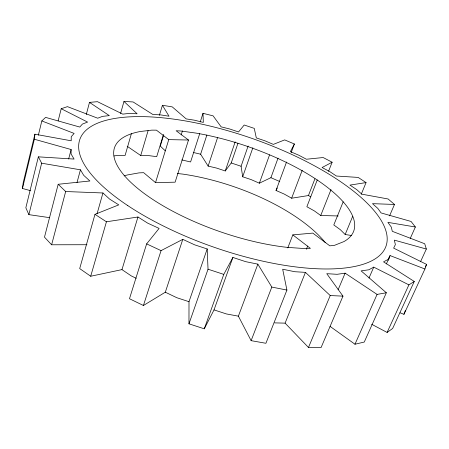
<?xml version="1.0" encoding="UTF-8"?>
<svg xmlns="http://www.w3.org/2000/svg" width="449" height="449" viewBox="0 0 449 449"><rect width="100%" height="100%" fill="white"/><g stroke="black" fill="none" stroke-linecap="round" stroke-linejoin="round"><path stroke-width="0.67" d="M257.855 264.147L238.391 316.163L251.12 340.656L265.915 343.283L286.922 290.065L271.813 287.079L257.855 264.147L245.614 261.644L232.896 257.445L214.021 309.889L204.273 328.814L188.967 323.819L189.001 301.694L207.191 248.965L194.658 244.834L182.799 239.356L161.062 250.626L143.427 305.494L129.48 298.725L146.638 243.88L159.098 228.412L147.67 223.136L137.961 217.002L106.43 221.784L94.975 214.347L79.692 268.586L90.704 276.247L121.96 269.613L131.304 275.927L136.221 278.285M38.356 135.222L41.824 120.944L74.13 133.415L71.234 136.687L71.2 140.79L34.921 134.195L34.349 139.241L71.133 149.528L71.094 154.018L74.085 159.075L38.356 156.847L25.84 207.769L28.882 214.639L49.626 217.664M30.448 190.634L22.45 188.473L23.174 182.861L34.921 134.195M22.45 188.473L34.349 139.241M28.882 214.639L41.645 163.206L38.356 156.847M58.145 120.899L61.204 108.725L67.434 106.643L97.702 118.205L102.456 116.375L109.32 115.618L89.486 102.389L86.27 114.557M41.645 163.206L80.433 169.812L83.694 175.318L89.879 180.986L58.185 184.281L44.485 237.145L51.624 244.784L86.926 244.727M68.658 158.985L71.133 149.528M51.624 244.784L65.672 191.527L58.185 184.281M77.009 182.569L80.433 169.812M120.59 113.496L123.969 101.435L133.117 101.957L152.873 114.506L160.366 114.849L169.02 116.207L162.42 105.274L172.248 106.879L186.195 118.901L194.417 120.192L203.324 122.414L203.004 113.311L213.112 115.859L221.138 126.854L229.731 128.998L238.542 131.955L244.205 125.013L254.263 128.386L256.306 137.91L264.938 140.812L273.334 144.382L284.688 139.903L294.37 143.994L291.233 152.464M97.051 213.808L102.944 192.975L65.672 191.527M131.495 133.28L125.097 155.455L117.172 155.421L114.001 155.966M90.704 276.247L106.43 221.784M163.374 134.773L156.712 156.656L148.159 155.545L140.728 155.517L148.097 130.642M159.412 115.314L162.42 105.274M121.96 269.613L137.961 217.002M163.745 134.801L160.304 146.105L165.26 150.825M292.827 234.878L312.807 233.104L329.824 245.844L334.454 245.35L343.9 241.596A126.669 44.771 19.2 0 0 323.678 184.539A126.669 44.771 19.2 0 0 195.837 133.067L180.863 131.001L176.131 130.76L188.507 140.026L175.127 182.171L155.522 182.631L168.757 139.622L156.42 130.154L151.762 130.137L140.217 131.518A126.669 44.771 19.2 0 0 140.195 190.427A126.669 44.771 19.2 0 0 287.54 247.393L307.054 248.724L310.399 248.364L292.827 234.878L287.798 247.899M181.188 134.885L182.44 130.889M200.237 121.943L203.004 113.311M199.715 133.622L190.589 161.971L181.817 159.911M237.936 143.332L231.218 162.965L225.252 170.968L216.603 168.083L208.14 166.096L200.624 154.209L206.871 135.037M143.427 305.494L165.316 292.209L182.799 239.356M208.14 166.096L217.613 137.495M225.252 170.968L235.164 141.873M278.038 158.143L270.915 177.686L259.365 183.198L251.165 179.611L242.684 176.783L241.091 166.265L248.129 146.02M188.967 323.819L208.033 269.204L207.191 248.965M242.684 176.783L252.843 147.794M400.025 312.796L403.948 314.322L424.922 268.99L426.55 264.388L393.65 248.134L395.367 244.576L394.334 240.131L426.342 249.038L420.505 261.761M204.273 328.814L223.776 274.384L232.896 257.445M259.365 183.198L269.546 154.905M403.948 314.322L405.363 310.472M310.77 196.83L308.446 195.545L291.637 198.211L284.195 194.052L276.034 190.483L286.557 161.994M291.637 198.211L302.222 170.278M251.12 340.656L271.813 287.079M308.446 195.545L314.923 178.792M317.258 179.942L306.863 206.725L314.384 210.923L320.726 215.509L338.204 215.958M328.573 171.271L332.125 162.224L323.151 157.532L306.403 159.238L298.748 155.186L290.391 151.627L294.37 143.994M306.409 249.24L307.688 246.013M320.726 215.509L331.003 189.624M330.054 326.378L354.974 344.231L364.268 342.054L386.353 292.77L377.076 294.404L345.124 273.166L337.098 274.311L326.765 273.677L342.974 296.138L321.08 347.565L308.474 347.464L285.093 323.14L305.443 272.369L294.819 271.718L282.679 269.232L286.922 290.065M343.182 201.814L333.792 224.96L340.291 229.658L345.169 234.496L351.326 235.478M361.249 194.243L366.064 182.586L358.173 177.422L336.396 176.03L329.819 171.636L322.079 167.533L332.125 162.224M345.169 234.496L352.583 216.575M308.474 347.464L330.223 295.554L305.443 272.369M338.119 289.762L345.124 273.166M389.558 215.874L394.491 204.458L388.132 198.986L361.843 194.176L356.714 189.607L349.962 185.1L366.064 182.586M369.011 278.01L373.748 267.133L408.899 284.862L414.275 281.467L383.547 261.862L388.239 259.342L390.052 255.582L424.922 268.99M386.376 263.911L390.052 255.582M388.306 260.235L389.148 258.327M354.974 344.231L377.076 294.404M410.229 238.475L415.37 226.998L411.065 221.458L381.078 212.927L377.811 208.403L372.485 203.655L394.491 204.458M371.66 324.273L387.105 332.434L408.899 284.862M414.275 281.467L392.639 328.477L387.105 332.434M425.383 266.914L426.55 264.388M276.034 190.483L277.274 188.002M41.824 120.944L45.596 117.38L79.77 127.056L82.414 124.07L87.6 122.083L61.204 108.725M373.748 267.133L368.809 269.787L361.119 270.882L386.353 292.77M94.975 214.347L118.766 204.873L109.607 199.087L102.944 192.975M89.486 102.389L97.467 101.676L122.768 114.13L129.121 113.423L137.119 113.788L123.969 101.435M168.757 139.622L188.507 140.026M274.608 322.876L285.093 323.14M330.223 295.554L342.974 296.138M177.327 173.51L182.709 174.094A123.778 50.193 19.2 0 1 325.228 242.499M415.37 226.998L387.891 222.367L391.32 227.115L392.297 231.325L424.703 243.751L426.342 249.038M238.391 316.163L226.403 313.941L214.021 309.889M193.317 152.469L200.624 154.209M189.001 301.694L176.799 297.704L165.316 292.209M208.033 269.204L223.776 274.384M231.218 162.965L241.091 166.265M270.915 177.686L279.749 181.525M146.638 243.88L161.062 250.626M127.213 146.295L140.728 155.517M155.522 182.631L143.658 172.674L139.027 172.876L127.516 174.936A123.778 50.193 19.2 0 0 124.137 175.879M127.813 205.62A162.111 57.624 19.2 0 0 383.266 251.418A162.111 57.624 19.2 0 0 187.704 121.342A162.111 57.624 19.2 0 0 127.813 205.62"/></g></svg>
